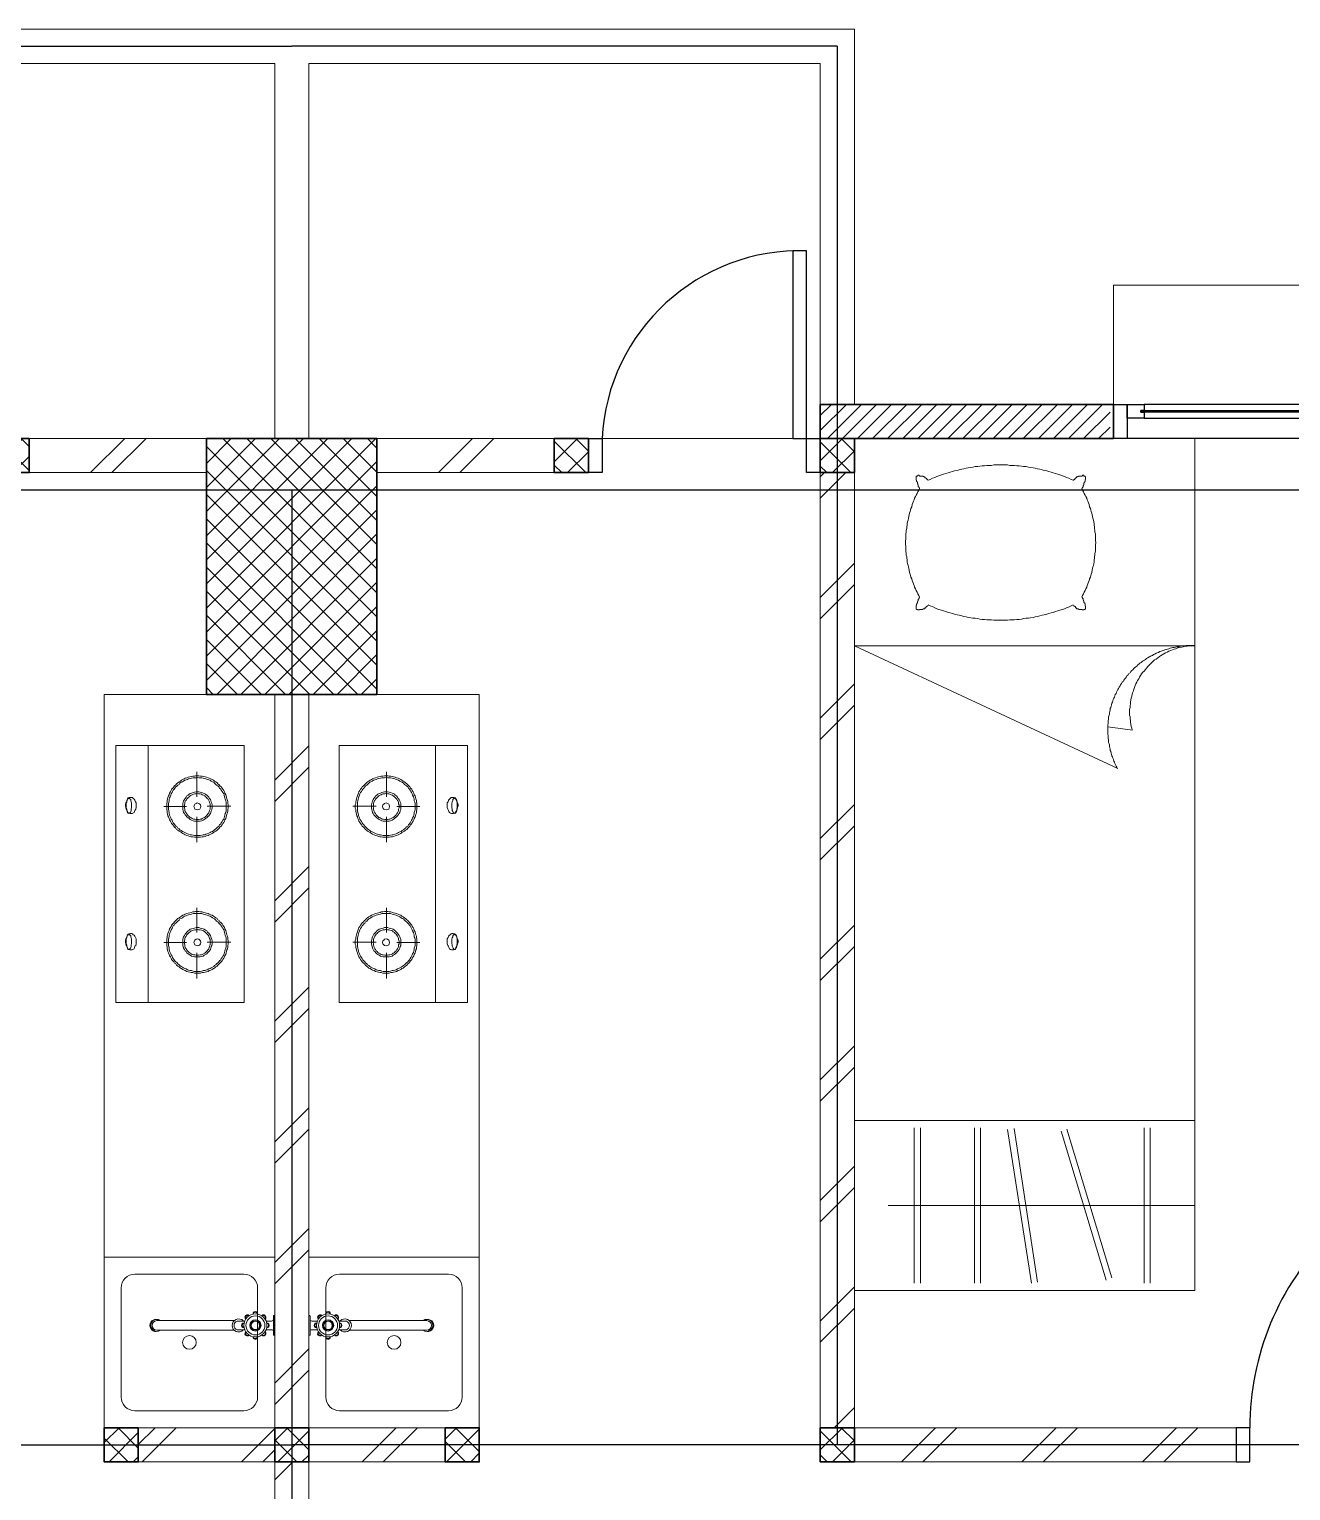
# Model space of a CAD drawing. Header units: millimetres. Extents: x -324 to 75, y -297 to 70.
# Drawn here: x -42.476 to -38.776, y 50.941 to 55.225 of the extents above; entities that cross this region are included whole.
import ezdxf

# ---------------------------------------------------------------- set-up
doc = ezdxf.new("R2010")
doc.units = ezdxf.units.MM
doc.layers.get('defpoints').update_dxf_attribs({"color": 1})
for name, color, linetype, lineweight in [('ars', 11, 'Continuous', 0), ('ars @ 1', 11, 'Continuous', 0), ('KOL', 1, 'Continuous', 30), ('KOLOM', 4, 'Continuous', 9), ('lan', 7, 'Continuous', 15), ('SANITAIR', 15, 'Continuous', 9), ('tem', 5, 'Continuous', 20)]:
    doc.layers.add(name, color=color, linetype=linetype, lineweight=lineweight)
doc.layers.add('as', color=1, linetype='Continuous', plot=False)
doc.layers.add('Kusen', color=30, linetype='Continuous')
pattern_1 = [(45, (1570.37095, -404.68365), (-0.176776695, 0.176776695), []), (45, (1570.43345, -404.68365), (-0.176776695, 0.176776695), [])]

# ---------------------------------------------------------------- blocks, each defined once
blk = doc.blocks.new('T. J2')
at = {"layer": 'Kusen'}
for p, q in [((-0.3692, 0.1), (0.2808, 0.1)), ((0.2808, 0.06), (-0.3692, 0.06)), ((-0.4192, 0), (0.3308, 0))]:
    blk.add_line(p, q, dxfattribs=at)
for points in [[(-0.4592, 0), (-0.4192, 0), (-0.4192, 0.1), (-0.4592, 0.1)], [(0.3308, 0), (0.3708, 0), (0.3708, 0.1), (0.3308, 0.1)]]:
    blk.add_lwpolyline(points, close=True, dxfattribs=at)
for points in [[(-0.3692, 0.0775), (-0.3692, 0.06), (-0.4192, 0.06), (-0.4192, 0.1), (-0.3692, 0.1), (-0.3692, 0.0825), (-0.3792, 0.0825), (-0.3792, 0.0775), (-0.3692, 0.0775)], [(0.2808, 0.0775), (0.2808, 0.06), (0.3308, 0.06), (0.3308, 0.1), (0.2808, 0.1), (0.2808, 0.0825), (0.2908, 0.0825), (0.2908, 0.0775), (0.2808, 0.0775)]]:
    blk.add_lwpolyline(points, dxfattribs=at)
at = {"layer": 'Kusen', "color": 141}
blk.add_lwpolyline([(-0.3792, 0.0775), (0.2908, 0.0775), (0.2908, 0.0825), (-0.3792, 0.0825)], close=True, dxfattribs=at)
blk = doc.blocks.new('K 10.10')
at = {"layer": 'ars'}
h = blk.add_hatch(dxfattribs=at)
h.set_pattern_fill('_USER', color=256, scale=0.05, angle=45, double=1, pattern_type=0)
h.set_pattern_definition([(45, (0, 0), (-0.035355339, 0.035355339), []), (135, (0, 0), (-0.035355339, -0.035355339), [])])
h.paths.add_polyline_path([(1560.5383, 1380.4069), (1560.6383, 1380.4069), (1560.6383, 1380.5069), (1560.5383, 1380.5069)])
at = {"layer": 'KOL'}
blk.add_lwpolyline([(1560.5383, 1380.4069), (1560.6383, 1380.4069), (1560.6383, 1380.5069), (1560.5383, 1380.5069)], close=True, dxfattribs=at)
blk = doc.blocks.new('P.60')
at = {"layer": 'Kusen'}
for points in [[(1472.8348, 997.5354), (1472.8748, 997.5354), (1472.8748, 997.4354), (1472.8348, 997.4354)], [(1473.4748, 997.5354), (1473.5148, 997.5354), (1473.5148, 997.4354), (1473.4748, 997.4354)], [(1472.8748, 996.8854), (1472.9148, 996.8854), (1472.9148, 997.4354), (1472.8748, 997.4354)]]:
    blk.add_lwpolyline(points, close=True, dxfattribs=at)
blk.add_arc((1472.8948, 997.4658), 0.5808, 268.0266, 356.9943, dxfattribs=at)
blk = doc.blocks.new('P.80')
at = {"layer": 'Kusen'}
for points in [[(-69.8094, -74.8368), (-69.7694, -74.8368), (-69.7694, -74.0368), (-69.8094, -74.0368)], [(-70.6094, -74.9368), (-70.5694, -74.9368), (-70.5694, -74.8368), (-70.6094, -74.8368)], [(-69.7694, -74.9368), (-69.7294, -74.9368), (-69.7294, -74.8368), (-69.7694, -74.8368)]]:
    blk.add_lwpolyline(points, close=True, dxfattribs=at)
blk.add_arc((-69.7694, -74.8368), 0.8, 90, 180, dxfattribs=at)
blk = doc.blocks.new('KRAN DPR ATAS')
for p, q in [((-0.0289, 0), (0.0289, 0)), ((-0.0289, 0), (-0.0289, -0.0021)), ((0.0289, 0), (0.0289, -0.0021)), ((-0.0275, -0.0035), (0.0275, -0.0035)), ((-0.0127, -0.0092), (-0.0127, -0.0252)), ((0.0127, -0.0092), (0.0127, -0.0252)), ((-0.014, -0.1188), (-0.014, -0.3457)), ((-0.0127, -0.0877), (-0.0127, -0.1101)), ((0.0127, -0.0877), (0.0127, -0.1101)), ((0.014, -0.1188), (0.014, -0.3457))]:
    blk.add_line(p, q)
for radius in [0.0338, 0.0279, 0.0166, 0.0138, 0.0123]:
    blk.add_circle((0, -0.0564), radius)
for centre, radius, start, end in [((-0.0239, -0.0326), 0.00706, 39.002, 230.998), ((-0.0222, -0.0342), 0.00706, 58.1189, 211.8811), ((-0.0275, -0.0021), 0.00141, 180, 270), ((-0.0183, -0.0092), 0.00564, 0, 90), ((-0.0009, -0.0214), 0.00884, 254.902, 254.902), ((0, -0.0227), 0.00706, 354.002, 185.998), ((0, -0.025), 0.00706, 13.1189, 166.8811), ((0.0183, -0.0092), 0.00564, 90, 180), ((0.0239, -0.0326), 0.00706, 309.002, 140.998), ((0.0222, -0.0342), 0.00706, 328.1189, 121.8811), ((0.0275, -0.0021), 0.00141, 270, 0), ((-0.0338, -0.0564), 0.00706, 84.002, 275.998), ((-0.0315, -0.0564), 0.00706, 103.1189, 256.8811), ((-0.0239, -0.0803), 0.00706, 129.002, 320.998), ((-0.0222, -0.0787), 0.00706, 148.1189, 301.8811), ((0.0239, -0.0803), 0.00706, 219.002, 50.998), ((0.0222, -0.0787), 0.00706, 238.1189, 31.8811), ((0.0338, -0.0564), 0.00706, 264.002, 95.998), ((0.0315, -0.0564), 0.00706, 283.1189, 76.8811), ((0, -0.1058), 0.0191, 134.711, 45.289), ((0, -0.1058), 0.0134, 198.6717, 270), ((0, -0.0902), 0.00706, 174.002, 5.998), ((0, -0.0879), 0.00706, 193.1189, 346.8811), ((0, -0.1058), 0.0134, 270, 341.3283), ((0, -0.3457), 0.0178, 141.8277, 38.1723), ((0, -0.3484), 0.0178, 175.6641, 4.3359), ((0, -0.3457), 0.014, 180, 0)]:
    blk.add_arc(centre, radius, start, end)
blk = doc.blocks.new('KOMPOR')
for points in [[(0, 0.3765), (0, -0.3765)], [(0.0944, 0.3765), (0, 0.3765)], [(0.3765, 0.3765), (0.0944, 0.3765)], [(0.0944, 0.3765), (0.0944, -0.3765)], [(0.3765, -0.3765), (0.3765, 0.3765)], [(0.2373, 0.3063), (0.2373, 0.2312)], [(0.2385, 0.2906), (0.2337, 0.2906), (0.23, 0.2906), (0.2252, 0.2893), (0.2203, 0.2893), (0.2167, 0.2881), (0.2119, 0.2869), (0.2082, 0.2857), (0.2034, 0.2833), (0.1998, 0.2821), (0.1961, 0.2797), (0.1925, 0.2772), (0.1889, 0.276), (0.1852, 0.2724), (0.1816, 0.27), (0.178, 0.2676), (0.1755, 0.2639), (0.1719, 0.2615), (0.1695, 0.2579), (0.1671, 0.2542), (0.1634, 0.2506), (0.1622, 0.247), (0.1598, 0.2433), (0.1574, 0.2397), (0.1562, 0.2361), (0.1538, 0.2312), (0.1525, 0.2276), (0.1513, 0.2228), (0.1501, 0.2191), (0.1501, 0.2143), (0.1489, 0.2094), (0.1489, 0.2058), (0.1489, 0.201), (0.1489, 0.1961), (0.1489, 0.1913), (0.1501, 0.1864), (0.1501, 0.1828), (0.1513, 0.178), (0.1525, 0.1743), (0.1538, 0.1695), (0.1562, 0.1659), (0.1574, 0.161), (0.1598, 0.1574), (0.1622, 0.1538), (0.1634, 0.1501), (0.1671, 0.1465), (0.1695, 0.1429), (0.1719, 0.1404), (0.1755, 0.1368), (0.178, 0.1344), (0.1816, 0.1308), (0.1852, 0.1283), (0.1889, 0.1259), (0.1925, 0.1235), (0.1961, 0.1211), (0.1998, 0.1199), (0.2034, 0.1174), (0.2082, 0.1162), (0.2119, 0.115), (0.2167, 0.1138), (0.2203, 0.1126), (0.2252, 0.1114), (0.23, 0.1114), (0.2337, 0.1102), (0.2385, 0.1102), (0.2433, 0.1102), (0.2482, 0.1114), (0.253, 0.1114), (0.2567, 0.1126), (0.2615, 0.1138), (0.2651, 0.115), (0.27, 0.1162), (0.2736, 0.1174), (0.2785, 0.1199), (0.2821, 0.1211), (0.2857, 0.1235), (0.2893, 0.1259), (0.293, 0.1283), (0.2966, 0.1308), (0.299, 0.1344), (0.3027, 0.1368), (0.3051, 0.1404), (0.3087, 0.1429), (0.3111, 0.1465), (0.3136, 0.1501), (0.316, 0.1538), (0.3184, 0.1574), (0.3196, 0.161), (0.322, 0.1659), (0.3232, 0.1695), (0.3245, 0.1743), (0.3257, 0.178), (0.3269, 0.1828), (0.3281, 0.1864), (0.3281, 0.1913), (0.3293, 0.1961), (0.3293, 0.201), (0.3293, 0.2058), (0.3281, 0.2094), (0.3281, 0.2143), (0.3269, 0.2191), (0.3257, 0.2228), (0.3245, 0.2276), (0.3232, 0.2312), (0.322, 0.2361), (0.3196, 0.2397), (0.3184, 0.2433), (0.316, 0.247), (0.3136, 0.2506), (0.3111, 0.2542), (0.3087, 0.2579), (0.3051, 0.2615), (0.3027, 0.2639), (0.299, 0.2676), (0.2966, 0.27), (0.293, 0.2724), (0.2893, 0.276), (0.2857, 0.2772), (0.2821, 0.2797), (0.2785, 0.2821), (0.2736, 0.2833), (0.27, 0.2857), (0.2651, 0.2869), (0.2615, 0.2881), (0.2567, 0.2893), (0.253, 0.2893), (0.2482, 0.2906), (0.2433, 0.2906), (0.2385, 0.2906)], [(0.2385, 0.2857), (0.2349, 0.2857), (0.23, 0.2857), (0.2264, 0.2845), (0.2215, 0.2833), (0.2179, 0.2833), (0.2131, 0.2821), (0.2094, 0.2809), (0.2058, 0.2785), (0.2022, 0.2772), (0.1985, 0.2748), (0.1949, 0.2736), (0.1913, 0.2712), (0.1877, 0.2688), (0.1852, 0.2663), (0.1816, 0.2639), (0.1792, 0.2603), (0.1755, 0.2579), (0.1731, 0.2542), (0.1707, 0.2518), (0.1683, 0.2482), (0.1659, 0.2446), (0.1646, 0.2409), (0.1622, 0.2373), (0.161, 0.2337), (0.1586, 0.23), (0.1574, 0.2264), (0.1562, 0.2215), (0.1562, 0.2179), (0.155, 0.2131), (0.1538, 0.2094), (0.1538, 0.2046), (0.1538, 0.201), (0.1538, 0.1961), (0.1538, 0.1925), (0.155, 0.1877), (0.1562, 0.184), (0.1562, 0.1792), (0.1574, 0.1755), (0.1586, 0.1719), (0.161, 0.1671), (0.1622, 0.1634), (0.1646, 0.1598), (0.1659, 0.1562), (0.1683, 0.1525), (0.1707, 0.1501), (0.1731, 0.1465), (0.1755, 0.1441), (0.1792, 0.1404), (0.1816, 0.138), (0.1852, 0.1356), (0.1877, 0.132), (0.1913, 0.1308), (0.1949, 0.1283), (0.1985, 0.1259), (0.2022, 0.1235), (0.2058, 0.1223), (0.2094, 0.1211), (0.2131, 0.1199), (0.2179, 0.1186), (0.2215, 0.1174), (0.2264, 0.1162), (0.23, 0.1162), (0.2349, 0.1162), (0.2385, 0.1162), (0.2433, 0.1162), (0.247, 0.1162), (0.2518, 0.1162), (0.2554, 0.1174), (0.2603, 0.1186), (0.2639, 0.1199), (0.2676, 0.1211), (0.2724, 0.1223), (0.276, 0.1235), (0.2797, 0.1259), (0.2833, 0.1283), (0.2869, 0.1308), (0.2893, 0.132), (0.293, 0.1356), (0.2954, 0.138), (0.299, 0.1404), (0.3015, 0.1441), (0.3039, 0.1465), (0.3075, 0.1501), (0.3087, 0.1525), (0.3111, 0.1562), (0.3136, 0.1598), (0.316, 0.1634), (0.3172, 0.1671), (0.3184, 0.1719), (0.3196, 0.1755), (0.3208, 0.1792), (0.322, 0.184), (0.3232, 0.1877), (0.3232, 0.1925), (0.3232, 0.1961), (0.3232, 0.201), (0.3232, 0.2046), (0.3232, 0.2094), (0.3232, 0.2131), (0.322, 0.2179), (0.3208, 0.2215), (0.3196, 0.2264), (0.3184, 0.23), (0.3172, 0.2337), (0.316, 0.2373), (0.3136, 0.2409), (0.3111, 0.2446), (0.3087, 0.2482), (0.3075, 0.2518), (0.3039, 0.2542), (0.3015, 0.2579), (0.299, 0.2603), (0.2954, 0.2639), (0.293, 0.2663), (0.2893, 0.2688), (0.2869, 0.2712), (0.2833, 0.2736), (0.2797, 0.2748), (0.276, 0.2772), (0.2724, 0.2785), (0.2676, 0.2809), (0.2639, 0.2821), (0.2603, 0.2833), (0.2554, 0.2833), (0.2518, 0.2845), (0.247, 0.2857), (0.2433, 0.2857), (0.2385, 0.2857)], [(0.0436, 0.2228), (0.0472, 0.2228), (0.0496, 0.2215), (0.0533, 0.2191), (0.0545, 0.2155), (0.0557, 0.2119), (0.0581, 0.2094), (0.0593, 0.2046), (0.0593, 0.1998), (0.0593, 0.1949), (0.0593, 0.1901), (0.0569, 0.1864), (0.0557, 0.1828), (0.0533, 0.1792), (0.0508, 0.178), (0.0484, 0.1755), (0.046, 0.1743), (0.0424, 0.1743), (0.04, 0.1755), (0.0375, 0.178), (0.0339, 0.1792), (0.0327, 0.1828), (0.0315, 0.1864), (0.0291, 0.1901), (0.0278, 0.1949), (0.0278, 0.1998), (0.0291, 0.2046), (0.0303, 0.2094), (0.0315, 0.2119), (0.0339, 0.2155), (0.0351, 0.2191), (0.0375, 0.2215), (0.0412, 0.2228), (0.0436, 0.2228)], [(0.0375, 0.2215), (0.04, 0.2215), (0.04, 0.2203), (0.0424, 0.2179), (0.0436, 0.2155), (0.0448, 0.2119), (0.0448, 0.2082), (0.046, 0.2034), (0.046, 0.1998), (0.046, 0.1961), (0.046, 0.1913), (0.0448, 0.1877), (0.0436, 0.184), (0.0436, 0.1816), (0.0412, 0.178), (0.04, 0.1768), (0.0387, 0.1755), (0.0375, 0.1755), (0.0351, 0.1768), (0.0339, 0.178), (0.0327, 0.1816), (0.0315, 0.184), (0.0315, 0.1877), (0.0303, 0.1913), (0.0303, 0.1961), (0.0303, 0.1998), (0.0303, 0.2034), (0.0315, 0.2082), (0.0315, 0.2119), (0.0327, 0.2155), (0.0339, 0.2179), (0.0351, 0.2203), (0.0363, 0.2215), (0.0375, 0.2215)], [(0.2385, 0.2433), (0.2349, 0.2433), (0.23, 0.2433), (0.2264, 0.2421), (0.2215, 0.2409), (0.2179, 0.2385), (0.2143, 0.2361), (0.2119, 0.2337), (0.2082, 0.2312), (0.2058, 0.2276), (0.2034, 0.2252), (0.201, 0.2215), (0.1985, 0.2179), (0.1973, 0.2131), (0.1961, 0.2094), (0.1961, 0.2046), (0.1961, 0.201), (0.1961, 0.1961), (0.1961, 0.1925), (0.1973, 0.1877), (0.1985, 0.184), (0.201, 0.1804), (0.2034, 0.1768), (0.2058, 0.1731), (0.2082, 0.1707), (0.2119, 0.1671), (0.2143, 0.1646), (0.2179, 0.1622), (0.2215, 0.161), (0.2264, 0.1598), (0.23, 0.1586), (0.2349, 0.1574), (0.2385, 0.1574), (0.2433, 0.1574), (0.247, 0.1586), (0.2518, 0.1598), (0.2554, 0.161), (0.2591, 0.1622), (0.2627, 0.1646), (0.2663, 0.1671), (0.2688, 0.1707), (0.2724, 0.1731), (0.2748, 0.1768), (0.2772, 0.1804), (0.2785, 0.184), (0.2797, 0.1877), (0.2809, 0.1925), (0.2821, 0.1961), (0.2821, 0.201), (0.2821, 0.2046), (0.2809, 0.2094), (0.2797, 0.2131), (0.2785, 0.2179), (0.2772, 0.2215), (0.2748, 0.2252), (0.2724, 0.2276), (0.2688, 0.2312), (0.2663, 0.2337), (0.2627, 0.2361), (0.2591, 0.2385), (0.2554, 0.2409), (0.2518, 0.2421), (0.247, 0.2433), (0.2433, 0.2433), (0.2385, 0.2433)], [(0.2385, 0.2385), (0.2349, 0.2385), (0.2312, 0.2373), (0.2276, 0.2373), (0.224, 0.2361), (0.2203, 0.2337), (0.2179, 0.2324), (0.2143, 0.23), (0.2119, 0.2276), (0.2094, 0.2252), (0.207, 0.2215), (0.2058, 0.2191), (0.2034, 0.2155), (0.2022, 0.2119), (0.2022, 0.2082), (0.201, 0.2046), (0.201, 0.201), (0.201, 0.1973), (0.2022, 0.1925), (0.2022, 0.1889), (0.2034, 0.1864), (0.2058, 0.1828), (0.207, 0.1792), (0.2094, 0.1768), (0.2119, 0.1743), (0.2143, 0.1719), (0.2179, 0.1695), (0.2203, 0.1671), (0.224, 0.1659), (0.2276, 0.1646), (0.2312, 0.1634), (0.2349, 0.1634), (0.2385, 0.1622), (0.2421, 0.1634), (0.247, 0.1634), (0.2506, 0.1646), (0.253, 0.1659), (0.2567, 0.1671), (0.2603, 0.1695), (0.2627, 0.1719), (0.2651, 0.1743), (0.2676, 0.1768), (0.27, 0.1792), (0.2724, 0.1828), (0.2736, 0.1864), (0.2748, 0.1889), (0.276, 0.1925), (0.276, 0.1973), (0.2772, 0.201), (0.276, 0.2046), (0.276, 0.2082), (0.2748, 0.2119), (0.2736, 0.2155), (0.2724, 0.2191), (0.27, 0.2215), (0.2676, 0.2252), (0.2651, 0.2276), (0.2627, 0.23), (0.2603, 0.2324), (0.2567, 0.2337), (0.253, 0.2361), (0.2506, 0.2373), (0.247, 0.2373), (0.2421, 0.2385), (0.2385, 0.2385)], [(0.1404, 0.201), (0.207, 0.201)], [(0.2385, 0.2107), (0.2349, 0.2094), (0.2312, 0.2082), (0.23, 0.2046), (0.2288, 0.201), (0.23, 0.1961), (0.2312, 0.1937), (0.2349, 0.1913), (0.2385, 0.1901), (0.2433, 0.1913), (0.2458, 0.1937), (0.2482, 0.1961), (0.2494, 0.201), (0.2482, 0.2046), (0.2458, 0.2082), (0.2433, 0.2094), (0.2385, 0.2107)], [(0.2373, 0.0993), (0.2373, 0.1719)], [(0.3366, 0.1998), (0.2676, 0.1998)], [(0.2385, -0.1077), (0.2337, -0.1077), (0.23, -0.1077), (0.2252, -0.109), (0.2203, -0.109), (0.2167, -0.1102), (0.2119, -0.1114), (0.2082, -0.1126), (0.2034, -0.115), (0.1998, -0.1162), (0.1961, -0.1186), (0.1925, -0.1211), (0.1889, -0.1235), (0.1852, -0.1259), (0.1816, -0.1283), (0.178, -0.1308), (0.1755, -0.1344), (0.1719, -0.1368), (0.1695, -0.1404), (0.1671, -0.1441), (0.1634, -0.1477), (0.1622, -0.1513), (0.1598, -0.155), (0.1574, -0.1586), (0.1562, -0.1622), (0.1538, -0.1671), (0.1525, -0.1707), (0.1513, -0.1755), (0.1501, -0.1792), (0.1501, -0.184), (0.1489, -0.1889), (0.1489, -0.1925), (0.1489, -0.1973), (0.1489, -0.2022), (0.1489, -0.207), (0.1501, -0.2119), (0.1501, -0.2155), (0.1513, -0.2203), (0.1525, -0.224), (0.1538, -0.2288), (0.1562, -0.2324), (0.1574, -0.2373), (0.1598, -0.2409), (0.1622, -0.2446), (0.1634, -0.2482), (0.1671, -0.2518), (0.1695, -0.2554), (0.1719, -0.2579), (0.1755, -0.2615), (0.178, -0.2639), (0.1816, -0.2676), (0.1852, -0.27), (0.1889, -0.2724), (0.1925, -0.2748), (0.1961, -0.2772), (0.1998, -0.2785), (0.2034, -0.2809), (0.2082, -0.2821), (0.2119, -0.2833), (0.2167, -0.2845), (0.2203, -0.2857), (0.2252, -0.2869), (0.23, -0.2869), (0.2337, -0.2881), (0.2385, -0.2881), (0.2433, -0.2881), (0.2482, -0.2869), (0.253, -0.2869), (0.2567, -0.2857), (0.2615, -0.2845), (0.2651, -0.2833), (0.27, -0.2821), (0.2736, -0.2809), (0.2785, -0.2785), (0.2821, -0.2772), (0.2857, -0.2748), (0.2893, -0.2724), (0.293, -0.27), (0.2966, -0.2676), (0.299, -0.2639), (0.3027, -0.2615), (0.3051, -0.2579), (0.3087, -0.2554), (0.3111, -0.2518), (0.3136, -0.2482), (0.316, -0.2446), (0.3184, -0.2409), (0.3196, -0.2373), (0.322, -0.2324), (0.3232, -0.2288), (0.3245, -0.224), (0.3257, -0.2203), (0.3269, -0.2155), (0.3281, -0.2119), (0.3281, -0.207), (0.3293, -0.2022), (0.3293, -0.1973), (0.3293, -0.1925), (0.3281, -0.1889), (0.3281, -0.184), (0.3269, -0.1792), (0.3257, -0.1755), (0.3245, -0.1707), (0.3232, -0.1671), (0.322, -0.1622), (0.3196, -0.1586), (0.3184, -0.155), (0.316, -0.1513), (0.3136, -0.1477), (0.3111, -0.1441), (0.3087, -0.1404), (0.3051, -0.1368), (0.3027, -0.1344), (0.299, -0.1308), (0.2966, -0.1283), (0.293, -0.1259), (0.2893, -0.1235), (0.2857, -0.1211), (0.2821, -0.1186), (0.2785, -0.1162), (0.2736, -0.115), (0.27, -0.1126), (0.2651, -0.1114), (0.2615, -0.1102), (0.2567, -0.109), (0.253, -0.109), (0.2482, -0.1077), (0.2433, -0.1077), (0.2385, -0.1077)], [(0.2385, -0.1126), (0.2349, -0.1126), (0.23, -0.1126), (0.2264, -0.1138), (0.2215, -0.115), (0.2179, -0.115), (0.2131, -0.1162), (0.2094, -0.1174), (0.2058, -0.1199), (0.2022, -0.1211), (0.1985, -0.1235), (0.1949, -0.1247), (0.1913, -0.1271), (0.1877, -0.1295), (0.1852, -0.132), (0.1816, -0.1344), (0.1792, -0.138), (0.1755, -0.1404), (0.1731, -0.1441), (0.1707, -0.1465), (0.1683, -0.1501), (0.1659, -0.1538), (0.1646, -0.1574), (0.1622, -0.161), (0.161, -0.1646), (0.1586, -0.1683), (0.1574, -0.1719), (0.1562, -0.1768), (0.1562, -0.1804), (0.155, -0.1852), (0.1538, -0.1889), (0.1538, -0.1937), (0.1538, -0.1973), (0.1538, -0.2022), (0.1538, -0.2058), (0.155, -0.2107), (0.1562, -0.2143), (0.1562, -0.2191), (0.1574, -0.2228), (0.1586, -0.2264), (0.161, -0.2312), (0.1622, -0.2349), (0.1646, -0.2385), (0.1659, -0.2421), (0.1683, -0.2458), (0.1707, -0.2482), (0.1731, -0.2518), (0.1755, -0.2554), (0.1792, -0.2579), (0.1816, -0.2603), (0.1852, -0.2627), (0.1877, -0.2663), (0.1913, -0.2688), (0.1949, -0.27), (0.1985, -0.2724), (0.2022, -0.2748), (0.2058, -0.276), (0.2094, -0.2772), (0.2131, -0.2785), (0.2179, -0.2797), (0.2215, -0.2809), (0.2264, -0.2821), (0.23, -0.2821), (0.2349, -0.2821), (0.2385, -0.2833), (0.2433, -0.2821), (0.247, -0.2821), (0.2518, -0.2821), (0.2554, -0.2809), (0.2603, -0.2797), (0.2639, -0.2785), (0.2676, -0.2772), (0.2724, -0.276), (0.276, -0.2748), (0.2797, -0.2724), (0.2833, -0.27), (0.2869, -0.2688), (0.2893, -0.2663), (0.293, -0.2627), (0.2954, -0.2603), (0.299, -0.2579), (0.3015, -0.2554), (0.3039, -0.2518), (0.3075, -0.2482), (0.3087, -0.2458), (0.3111, -0.2421), (0.3136, -0.2385), (0.316, -0.2349), (0.3172, -0.2312), (0.3184, -0.2264), (0.3196, -0.2228), (0.3208, -0.2191), (0.322, -0.2143), (0.3232, -0.2107), (0.3232, -0.2058), (0.3232, -0.2022), (0.3232, -0.1973), (0.3232, -0.1937), (0.3232, -0.1889), (0.3232, -0.1852), (0.322, -0.1804), (0.3208, -0.1768), (0.3196, -0.1719), (0.3184, -0.1683), (0.3172, -0.1646), (0.316, -0.161), (0.3136, -0.1574), (0.3111, -0.1538), (0.3087, -0.1501), (0.3075, -0.1465), (0.3039, -0.1441), (0.3015, -0.1404), (0.299, -0.138), (0.2954, -0.1344), (0.293, -0.132), (0.2893, -0.1295), (0.2869, -0.1271), (0.2833, -0.1247), (0.2797, -0.1235), (0.276, -0.1211), (0.2724, -0.1199), (0.2676, -0.1174), (0.2639, -0.1162), (0.2603, -0.115), (0.2554, -0.115), (0.2518, -0.1138), (0.247, -0.1126), (0.2433, -0.1126), (0.2385, -0.1126)], [(0.2373, -0.0932), (0.2373, -0.1671)], [(0.2385, -0.155), (0.2349, -0.155), (0.23, -0.155), (0.2264, -0.1562), (0.2215, -0.1574), (0.2179, -0.1598), (0.2143, -0.1622), (0.2119, -0.1646), (0.2082, -0.1671), (0.2058, -0.1707), (0.2034, -0.1731), (0.201, -0.1768), (0.1985, -0.1804), (0.1973, -0.1852), (0.1961, -0.1889), (0.1961, -0.1937), (0.1961, -0.1973), (0.1961, -0.2022), (0.1961, -0.207), (0.1973, -0.2107), (0.1985, -0.2143), (0.201, -0.2179), (0.2034, -0.2215), (0.2058, -0.2252), (0.2082, -0.2288), (0.2119, -0.2312), (0.2143, -0.2337), (0.2179, -0.2361), (0.2215, -0.2373), (0.2264, -0.2385), (0.23, -0.2397), (0.2349, -0.2409), (0.2385, -0.2409), (0.2433, -0.2409), (0.247, -0.2397), (0.2518, -0.2385), (0.2554, -0.2373), (0.2591, -0.2361), (0.2627, -0.2337), (0.2663, -0.2312), (0.2688, -0.2288), (0.2724, -0.2252), (0.2748, -0.2215), (0.2772, -0.2179), (0.2785, -0.2143), (0.2797, -0.2107), (0.2809, -0.207), (0.2821, -0.2022), (0.2821, -0.1973), (0.2821, -0.1937), (0.2809, -0.1889), (0.2797, -0.1852), (0.2785, -0.1804), (0.2772, -0.1768), (0.2748, -0.1731), (0.2724, -0.1707), (0.2688, -0.1671), (0.2663, -0.1646), (0.2627, -0.1622), (0.2591, -0.1598), (0.2554, -0.1574), (0.2518, -0.1562), (0.247, -0.155), (0.2433, -0.155), (0.2385, -0.155)], [(0.2385, -0.1598), (0.2349, -0.1598), (0.2312, -0.161), (0.2276, -0.161), (0.224, -0.1622), (0.2203, -0.1646), (0.2179, -0.1659), (0.2143, -0.1683), (0.2119, -0.1707), (0.2094, -0.1731), (0.207, -0.1768), (0.2058, -0.1792), (0.2034, -0.1828), (0.2022, -0.1864), (0.2022, -0.1901), (0.201, -0.1937), (0.201, -0.1973), (0.201, -0.2022), (0.2022, -0.2058), (0.2022, -0.2094), (0.2034, -0.2131), (0.2058, -0.2155), (0.207, -0.2191), (0.2094, -0.2215), (0.2119, -0.224), (0.2143, -0.2264), (0.2179, -0.2288), (0.2203, -0.2312), (0.224, -0.2324), (0.2276, -0.2337), (0.2312, -0.2349), (0.2349, -0.2349), (0.2385, -0.2361), (0.2421, -0.2349), (0.247, -0.2349), (0.2506, -0.2337), (0.253, -0.2324), (0.2567, -0.2312), (0.2603, -0.2288), (0.2627, -0.2264), (0.2651, -0.224), (0.2676, -0.2215), (0.27, -0.2191), (0.2724, -0.2155), (0.2736, -0.2131), (0.2748, -0.2094), (0.276, -0.2058), (0.276, -0.2022), (0.2772, -0.1973), (0.276, -0.1937), (0.276, -0.1901), (0.2748, -0.1864), (0.2736, -0.1828), (0.2724, -0.1792), (0.27, -0.1768), (0.2676, -0.1731), (0.2651, -0.1707), (0.2627, -0.1683), (0.2603, -0.1659), (0.2567, -0.1646), (0.253, -0.1622), (0.2506, -0.161), (0.247, -0.161), (0.2421, -0.1598), (0.2385, -0.1598)], [(0.0436, -0.1768), (0.0472, -0.1768), (0.0496, -0.178), (0.0533, -0.1804), (0.0545, -0.1828), (0.0557, -0.1864), (0.0581, -0.1901), (0.0593, -0.1949), (0.0593, -0.1985), (0.0593, -0.2034), (0.0593, -0.2082), (0.0569, -0.2119), (0.0557, -0.2167), (0.0533, -0.2191), (0.0508, -0.2215), (0.0484, -0.224), (0.046, -0.224), (0.0424, -0.224), (0.04, -0.224), (0.0375, -0.2215), (0.0339, -0.2191), (0.0327, -0.2167), (0.0315, -0.2119), (0.0291, -0.2082), (0.0278, -0.2034), (0.0278, -0.1985), (0.0291, -0.1949), (0.0303, -0.1901), (0.0315, -0.1864), (0.0339, -0.1828), (0.0351, -0.1804), (0.0375, -0.178), (0.0412, -0.1768), (0.0436, -0.1768)], [(0.0375, -0.1768), (0.04, -0.178), (0.04, -0.1792), (0.0424, -0.1804), (0.0436, -0.1828), (0.0448, -0.1864), (0.0448, -0.1901), (0.046, -0.1949), (0.046, -0.1985), (0.046, -0.2034), (0.046, -0.2082), (0.0448, -0.2107), (0.0436, -0.2155), (0.0436, -0.2179), (0.0412, -0.2203), (0.04, -0.2228), (0.0387, -0.2228), (0.0375, -0.2228), (0.0351, -0.2228), (0.0339, -0.2203), (0.0327, -0.2179), (0.0315, -0.2155), (0.0315, -0.2107), (0.0303, -0.2082), (0.0303, -0.2034), (0.0303, -0.1985), (0.0303, -0.1949), (0.0315, -0.1901), (0.0315, -0.1864), (0.0327, -0.1828), (0.0339, -0.1804), (0.0351, -0.1792), (0.0363, -0.178), (0.0375, -0.1768)], [(0.1404, -0.1973), (0.207, -0.1973)], [(0.2385, -0.1877), (0.2349, -0.1889), (0.2312, -0.1901), (0.23, -0.1937), (0.2288, -0.1973), (0.23, -0.2022), (0.2312, -0.2046), (0.2349, -0.207), (0.2385, -0.2082), (0.2433, -0.207), (0.2458, -0.2046), (0.2482, -0.2022), (0.2494, -0.1973), (0.2482, -0.1937), (0.2458, -0.1901), (0.2433, -0.1889), (0.2385, -0.1877)], [(0.3366, -0.1985), (0.2676, -0.1985)], [(0.2373, -0.299), (0.2373, -0.2264)], [(0.0944, -0.3765), (0, -0.3765)], [(0.0944, -0.3765), (0.3765, -0.3765)]]:
    blk.add_lwpolyline(points)
blk = doc.blocks.new('BED2')
blk.add_lwpolyline([(-0.4994, 1.9988), (0.4994, 1.9988), (0.4994, 0), (-0.4994, 0)], close=True)
for points in [[(0.4994, 1.9988), (0.4994, 0)], [(-0.1435, 1.8765), (-0.1435, 1.8765), (-0.1435, 1.8765), (-0.1447, 1.8765), (-0.1447, 1.8777), (-0.1447, 1.8789), (-0.1471, 1.8789), (-0.1471, 1.8814), (-0.1495, 1.8814), (-0.1495, 1.8826), (-0.1495, 1.8826), (-0.1495, 1.8838), (-0.1519, 1.8838), (-0.1519, 1.8862), (-0.1556, 1.8862), (-0.1556, 1.8874), (-0.158, 1.8874), (-0.158, 1.8886), (-0.1592, 1.8886), (-0.1592, 1.8886), (-0.1689, 1.8886), (-0.1689, 1.8898), (-0.1701, 1.8898), (-0.1701, 1.891), (-0.1737, 1.891), (-0.1737, 1.8898), (-0.1737, 1.8898), (-0.1737, 1.8886), (-0.1774, 1.8886), (-0.1774, 1.8886), (-0.1774, 1.8886), (-0.1774, 1.8862), (-0.1786, 1.8862), (-0.1786, 1.8789), (-0.1774, 1.8789), (-0.1774, 1.8765), (-0.1774, 1.8765), (-0.1774, 1.8729), (-0.1762, 1.8729), (-0.1762, 1.8705), (-0.1749, 1.8705), (-0.1749, 1.868), (-0.1737, 1.868), (-0.1737, 1.8668), (-0.1737, 1.8668), (-0.1737, 1.8632), (-0.1725, 1.8632), (-0.1725, 1.8608), (-0.1713, 1.8608), (-0.1713, 1.8571), (-0.1713, 1.8571), (-0.1713, 1.8559), (-0.1701, 1.8559), (-0.1701, 1.8547), (-0.1689, 1.8547), (-0.1689, 1.8523), (-0.1677, 1.8523)], [(0.2827, 1.8765), (0.2766, 1.8789), (0.2706, 1.8826), (0.2633, 1.885), (0.2573, 1.8874), (0.2512, 1.8898), (0.2439, 1.8923), (0.2379, 1.8947), (0.2306, 1.8959), (0.2246, 1.8983), (0.2185, 1.9007), (0.2113, 1.9019), (0.2052, 1.9044), (0.1979, 1.9056), (0.1919, 1.9068), (0.1846, 1.9092), (0.1786, 1.9104), (0.1713, 1.9116), (0.1653, 1.9128), (0.158, 1.914), (0.1519, 1.9153), (0.1447, 1.9165), (0.1374, 1.9165), (0.1314, 1.9177), (0.1241, 1.9189), (0.118, 1.9189), (0.1108, 1.9201), (0.1047, 1.9201), (0.0975, 1.9201), (0.0902, 1.9213), (0.0841, 1.9213), (0.0769, 1.9213), (0.0708, 1.9213), (0.0636, 1.9213), (0.0563, 1.9213), (0.0502, 1.9213), (0.043, 1.9201), (0.0369, 1.9201), (0.0297, 1.9201), (0.0224, 1.9189), (0.0163, 1.9189), (0.0091, 1.9177), (0.003, 1.9165), (-0.0042, 1.9165), (-0.0115, 1.9153), (-0.0176, 1.914), (-0.0248, 1.9128), (-0.0309, 1.9116), (-0.0381, 1.9104), (-0.0442, 1.9092), (-0.0515, 1.9068), (-0.0575, 1.9056), (-0.0648, 1.9044), (-0.0708, 1.9019), (-0.0781, 1.9007), (-0.0841, 1.8983), (-0.0902, 1.8959), (-0.0975, 1.8947), (-0.1035, 1.8923), (-0.1108, 1.8898), (-0.1168, 1.8874), (-0.1229, 1.885), (-0.1301, 1.8826), (-0.1362, 1.8789), (-0.1423, 1.8765)], [(0.3081, 1.8523), (0.3081, 1.8523), (0.3081, 1.8547), (0.3093, 1.8547), (0.3093, 1.8559), (0.3105, 1.8559), (0.3105, 1.8571), (0.3117, 1.8571), (0.3117, 1.8608), (0.3117, 1.8608), (0.3117, 1.8632), (0.313, 1.8632), (0.313, 1.8668), (0.3142, 1.8668), (0.3142, 1.868), (0.3142, 1.868), (0.3142, 1.8705), (0.3154, 1.8705), (0.3154, 1.8729), (0.3166, 1.8729), (0.3166, 1.8765), (0.3178, 1.8765), (0.3178, 1.8789), (0.3178, 1.8789), (0.3178, 1.8862), (0.3178, 1.8862), (0.3178, 1.8886), (0.3166, 1.8886), (0.3166, 1.8886), (0.3142, 1.8886), (0.3142, 1.8898), (0.313, 1.8898), (0.313, 1.891), (0.3093, 1.891), (0.3093, 1.8898), (0.3081, 1.8898), (0.3081, 1.8886), (0.2996, 1.8886), (0.2996, 1.8886), (0.2972, 1.8886), (0.2972, 1.8874), (0.296, 1.8874), (0.296, 1.8862), (0.2924, 1.8862), (0.2924, 1.8838), (0.29, 1.8838), (0.29, 1.8826), (0.2887, 1.8826), (0.2887, 1.8814), (0.2863, 1.8814), (0.2863, 1.8789), (0.2851, 1.8789), (0.2851, 1.8777), (0.2839, 1.8777), (0.2839, 1.8765), (0.2839, 1.8765), (0.2839, 1.8765), (0.2827, 1.8765)], [(-0.1677, 1.8523), (-0.1701, 1.8475), (-0.1725, 1.8426), (-0.1749, 1.8378), (-0.1774, 1.8329), (-0.1798, 1.8293), (-0.1822, 1.8245), (-0.1834, 1.8196), (-0.1858, 1.8148), (-0.187, 1.8099), (-0.1895, 1.8051), (-0.1907, 1.799), (-0.1931, 1.7942), (-0.1943, 1.7893), (-0.1955, 1.7845), (-0.1967, 1.7797), (-0.1979, 1.7748), (-0.1992, 1.77), (-0.2004, 1.7651), (-0.2016, 1.7591), (-0.2028, 1.7542), (-0.204, 1.7494), (-0.204, 1.7446), (-0.2052, 1.7397), (-0.2052, 1.7349), (-0.2064, 1.7288), (-0.2064, 1.724), (-0.2076, 1.7191), (-0.2076, 1.7143), (-0.2076, 1.7082), (-0.2076, 1.7034), (-0.2076, 1.6985), (-0.2088, 1.6937), (-0.2076, 1.6877), (-0.2076, 1.6828), (-0.2076, 1.678), (-0.2076, 1.6731), (-0.2076, 1.6683), (-0.2064, 1.6622), (-0.2064, 1.6574), (-0.2052, 1.6525), (-0.2052, 1.6477), (-0.204, 1.6429), (-0.204, 1.6368), (-0.2028, 1.632), (-0.2016, 1.6271), (-0.2004, 1.6223), (-0.1992, 1.6174), (-0.1979, 1.6126), (-0.1967, 1.6065), (-0.1955, 1.6017), (-0.1943, 1.5969), (-0.1931, 1.592), (-0.1907, 1.5872), (-0.1895, 1.5823), (-0.187, 1.5775), (-0.1858, 1.5726), (-0.1834, 1.5678), (-0.1822, 1.563), (-0.1798, 1.5581), (-0.1774, 1.5533), (-0.1749, 1.5484), (-0.1725, 1.5436), (-0.1701, 1.5387), (-0.1677, 1.5339)], [(0.3081, 1.5339), (0.3105, 1.5387), (0.313, 1.5436), (0.3154, 1.5484), (0.3178, 1.5533), (0.3202, 1.5581), (0.3226, 1.563), (0.3238, 1.5678), (0.3263, 1.5726), (0.3275, 1.5775), (0.3299, 1.5823), (0.3311, 1.5872), (0.3335, 1.592), (0.3347, 1.5969), (0.336, 1.6017), (0.3372, 1.6065), (0.3384, 1.6126), (0.3396, 1.6174), (0.3408, 1.6223), (0.342, 1.6271), (0.3432, 1.632), (0.3444, 1.6368), (0.3444, 1.6429), (0.3456, 1.6477), (0.3456, 1.6525), (0.3469, 1.6574), (0.3469, 1.6622), (0.3481, 1.6683), (0.3481, 1.6731), (0.3481, 1.678), (0.3481, 1.6828), (0.3493, 1.6889), (0.3493, 1.6937), (0.3493, 1.6985), (0.3481, 1.7034), (0.3481, 1.7082), (0.3481, 1.7143), (0.3481, 1.7191), (0.3469, 1.724), (0.3469, 1.7288), (0.3456, 1.7349), (0.3456, 1.7397), (0.3444, 1.7446), (0.3444, 1.7494), (0.3432, 1.7542), (0.342, 1.7591), (0.3408, 1.7651), (0.3396, 1.77), (0.3384, 1.7748), (0.3372, 1.7797), (0.336, 1.7845), (0.3347, 1.7893), (0.3335, 1.7942), (0.3311, 1.799), (0.3299, 1.8051), (0.3275, 1.8099), (0.3263, 1.8148), (0.3238, 1.8196), (0.3226, 1.8245), (0.3202, 1.8293), (0.3178, 1.8329), (0.3154, 1.8378), (0.313, 1.8426), (0.3105, 1.8475), (0.3081, 1.8523)], [(-0.1677, 1.5339), (-0.1689, 1.5339), (-0.1689, 1.5327), (-0.1701, 1.5327), (-0.1701, 1.5303), (-0.1713, 1.5303), (-0.1713, 1.5278), (-0.1713, 1.5278), (-0.1713, 1.5254), (-0.1725, 1.5254), (-0.1725, 1.523), (-0.1737, 1.523), (-0.1737, 1.5206), (-0.1737, 1.5206), (-0.1737, 1.5182), (-0.1749, 1.5182), (-0.1749, 1.5169), (-0.1762, 1.5169), (-0.1762, 1.5145), (-0.1774, 1.5145), (-0.1774, 1.5097), (-0.1774, 1.5097), (-0.1774, 1.5073), (-0.1786, 1.5073), (-0.1786, 1.5), (-0.1774, 1.5), (-0.1774, 1.4988), (-0.1774, 1.4988), (-0.1774, 1.4976), (-0.1737, 1.4976), (-0.1737, 1.4964), (-0.1737, 1.4964), (-0.1737, 1.4964), (-0.1701, 1.4964), (-0.1701, 1.4964), (-0.1689, 1.4964), (-0.1689, 1.4976), (-0.1592, 1.4976), (-0.1592, 1.4988), (-0.158, 1.4988), (-0.158, 1.5), (-0.1556, 1.5), (-0.1556, 1.5), (-0.1519, 1.5), (-0.1519, 1.5024), (-0.1495, 1.5024), (-0.1495, 1.5048), (-0.1495, 1.5048), (-0.1495, 1.5061), (-0.1471, 1.5061), (-0.1471, 1.5073), (-0.1447, 1.5073), (-0.1447, 1.5085), (-0.1447, 1.5085), (-0.1435, 1.5085), (-0.1435, 1.5097), (-0.1435, 1.5097)], [(-0.1423, 1.5109), (-0.1362, 1.5085), (-0.1289, 1.5048), (-0.1229, 1.5024), (-0.1168, 1.5), (-0.1108, 1.4976), (-0.1035, 1.4952), (-0.0975, 1.4939), (-0.0902, 1.4915), (-0.0841, 1.4891), (-0.0781, 1.4879), (-0.0708, 1.4855), (-0.0648, 1.4843), (-0.0575, 1.4818), (-0.0515, 1.4806), (-0.0442, 1.4794), (-0.0381, 1.477), (-0.0309, 1.4758), (-0.0248, 1.4746), (-0.0176, 1.4734), (-0.0115, 1.4722), (-0.0042, 1.4722), (0.003, 1.4709), (0.0091, 1.4697), (0.0163, 1.4685), (0.0224, 1.4685), (0.0297, 1.4673), (0.0369, 1.4673), (0.043, 1.4673), (0.0502, 1.4661), (0.0563, 1.4661), (0.0636, 1.4661), (0.0708, 1.4661), (0.0769, 1.4661), (0.0841, 1.4661), (0.0902, 1.4661), (0.0975, 1.4673), (0.1047, 1.4673), (0.1108, 1.4673), (0.118, 1.4685), (0.1241, 1.4685), (0.1314, 1.4697), (0.1386, 1.4709), (0.1447, 1.4722), (0.1519, 1.4722), (0.158, 1.4734), (0.1653, 1.4746), (0.1713, 1.4758), (0.1786, 1.477), (0.1846, 1.4794), (0.1919, 1.4806), (0.1979, 1.4818), (0.2052, 1.4843), (0.2113, 1.4855), (0.2185, 1.4879), (0.2246, 1.4891), (0.2306, 1.4915), (0.2379, 1.4939), (0.2439, 1.4952), (0.2512, 1.4976), (0.2573, 1.5), (0.2633, 1.5024), (0.2706, 1.5061), (0.2766, 1.5085), (0.2827, 1.5109)], [(0.2827, 1.5097), (0.2839, 1.5097)], [(0.2839, 1.5097), (0.2839, 1.5085), (0.2839, 1.5085), (0.2839, 1.5085), (0.2851, 1.5085), (0.2851, 1.5073), (0.2863, 1.5073), (0.2863, 1.5061), (0.2887, 1.5061), (0.2887, 1.5048), (0.29, 1.5048), (0.29, 1.5024), (0.2924, 1.5024), (0.2924, 1.5), (0.296, 1.5), (0.296, 1.5), (0.2972, 1.5), (0.2972, 1.4988), (0.2996, 1.4988), (0.2996, 1.4976), (0.3081, 1.4976), (0.3081, 1.4964), (0.3093, 1.4964), (0.3093, 1.4964), (0.313, 1.4964), (0.313, 1.4964), (0.3142, 1.4964), (0.3142, 1.4976), (0.3166, 1.4976), (0.3166, 1.4988), (0.3178, 1.4988), (0.3178, 1.5), (0.3178, 1.5), (0.3178, 1.5073), (0.3178, 1.5073), (0.3178, 1.5097), (0.3166, 1.5097), (0.3166, 1.5145), (0.3154, 1.5145), (0.3154, 1.5169), (0.3142, 1.5169), (0.3142, 1.5182), (0.3142, 1.5182), (0.3142, 1.5206), (0.313, 1.5206), (0.313, 1.523), (0.3117, 1.523), (0.3117, 1.5254), (0.3117, 1.5254), (0.3117, 1.5278), (0.3105, 1.5278), (0.3105, 1.5303), (0.3093, 1.5303), (0.3093, 1.5327), (0.3081, 1.5327), (0.3081, 1.5339), (0.3081, 1.5339)], [(-0.3154, 1.1441), (-0.3142, 1.1501), (-0.313, 1.155), (-0.3117, 1.161), (-0.3105, 1.1659), (-0.3105, 1.1719), (-0.3093, 1.1768), (-0.3093, 1.1828), (-0.3081, 1.1877), (-0.3081, 1.1937), (-0.3081, 1.1998), (-0.3081, 1.2046), (-0.3093, 1.2107), (-0.3093, 1.2155), (-0.3105, 1.2215), (-0.3105, 1.2264), (-0.3117, 1.2324), (-0.313, 1.2373), (-0.3142, 1.2433), (-0.3154, 1.2482), (-0.3166, 1.253), (-0.319, 1.2591), (-0.3202, 1.2639), (-0.3226, 1.2688), (-0.3238, 1.2748), (-0.3263, 1.2797), (-0.3287, 1.2845), (-0.3311, 1.2893), (-0.3347, 1.2942), (-0.3372, 1.299), (-0.3396, 1.3039), (-0.3432, 1.3087), (-0.3469, 1.3136), (-0.3505, 1.3172), (-0.3541, 1.322), (-0.3577, 1.3257), (-0.3614, 1.3305), (-0.365, 1.3341), (-0.3686, 1.3378), (-0.3735, 1.3426), (-0.3771, 1.3462), (-0.3808, 1.3499), (-0.3856, 1.3523), (-0.3904, 1.3559), (-0.3953, 1.3596), (-0.3989, 1.362), (-0.4038, 1.3644), (-0.4086, 1.368), (-0.4134, 1.3705), (-0.4183, 1.3729), (-0.4231, 1.3753), (-0.4292, 1.3777), (-0.434, 1.3789), (-0.4389, 1.3814), (-0.4437, 1.3826), (-0.4498, 1.385), (-0.4546, 1.3862), (-0.4607, 1.3874), (-0.4655, 1.3886), (-0.4715, 1.3898), (-0.4764, 1.3898), (-0.4824, 1.391), (-0.4873, 1.391), (-0.4933, 1.3923), (-0.4994, 1.3923)], [(-0.2718, 1.0315), (-0.2706, 1.0351), (-0.2682, 1.0387), (-0.2669, 1.0424), (-0.2645, 1.046), (-0.2633, 1.0496), (-0.2621, 1.0533), (-0.2609, 1.0581), (-0.2585, 1.0617), (-0.2573, 1.0654), (-0.2561, 1.069), (-0.2548, 1.0726), (-0.2536, 1.0763), (-0.2524, 1.0811), (-0.2512, 1.0847), (-0.2512, 1.0884), (-0.25, 1.092), (-0.2488, 1.0956), (-0.2488, 1.1005), (-0.2476, 1.1041), (-0.2464, 1.1077), (-0.2464, 1.1114), (-0.2464, 1.1162), (-0.2452, 1.1199), (-0.2452, 1.1235), (-0.2452, 1.1283), (-0.2439, 1.132), (-0.2439, 1.1356), (-0.2439, 1.1392), (-0.2439, 1.1441), (-0.2439, 1.1477), (-0.2439, 1.1513), (-0.2439, 1.1562), (-0.2439, 1.1598), (-0.2452, 1.1634), (-0.2452, 1.1671), (-0.2452, 1.1719), (-0.2464, 1.1755), (-0.2464, 1.1792), (-0.2464, 1.1828), (-0.2476, 1.1877), (-0.2488, 1.1913), (-0.2488, 1.1949), (-0.25, 1.1985), (-0.2512, 1.2034), (-0.2512, 1.207), (-0.2524, 1.2107), (-0.2536, 1.2143), (-0.2548, 1.2179), (-0.2561, 1.2228), (-0.2573, 1.2264), (-0.2585, 1.23), (-0.2597, 1.2337), (-0.2621, 1.2373), (-0.2633, 1.2409), (-0.2645, 1.2446), (-0.2657, 1.2482), (-0.2682, 1.2518), (-0.2694, 1.2554), (-0.2718, 1.2591), (-0.273, 1.2627), (-0.2754, 1.2663), (-0.2778, 1.27), (-0.2803, 1.2736), (-0.2815, 1.2772), (-0.2839, 1.2809), (-0.2863, 1.2845), (-0.2887, 1.2869), (-0.2912, 1.2906), (-0.2936, 1.2942), (-0.296, 1.2966), (-0.2984, 1.3002), (-0.3008, 1.3039), (-0.3033, 1.3063), (-0.3057, 1.3099), (-0.3093, 1.3123), (-0.3117, 1.316), (-0.3142, 1.3184), (-0.3178, 1.3208), (-0.3202, 1.3245), (-0.3226, 1.3269), (-0.3263, 1.3293), (-0.3287, 1.3317), (-0.3323, 1.3354), (-0.3347, 1.3378), (-0.3384, 1.3402), (-0.342, 1.3426), (-0.3444, 1.345), (-0.3481, 1.3475), (-0.3517, 1.3487), (-0.3541, 1.3511), (-0.3577, 1.3535), (-0.3614, 1.3559), (-0.365, 1.3584), (-0.3686, 1.3596), (-0.3711, 1.362), (-0.3747, 1.3632), (-0.3783, 1.3656), (-0.382, 1.3668), (-0.3856, 1.3692), (-0.3892, 1.3705), (-0.3929, 1.3717), (-0.3965, 1.3741), (-0.4001, 1.3753), (-0.4038, 1.3765), (-0.4074, 1.3777), (-0.411, 1.3789), (-0.4159, 1.3801), (-0.4195, 1.3814), (-0.4231, 1.3826), (-0.4268, 1.3838), (-0.4304, 1.385), (-0.4352, 1.3862), (-0.4389, 1.3862), (-0.4425, 1.3874), (-0.4461, 1.3886), (-0.451, 1.3886), (-0.4546, 1.3898), (-0.4582, 1.3898), (-0.4619, 1.391), (-0.4667, 1.391), (-0.4703, 1.391), (-0.474, 1.3923), (-0.4788, 1.3923), (-0.4824, 1.3923), (-0.4873, 1.3923), (-0.4909, 1.3923), (-0.4946, 1.3923), (-0.4994, 1.3923)], [(-0.4994, 1.391), (0.4994, 1.391)], [(0.4994, 1.391), (-0.273, 1.0315)], [(-0.2439, 1.1538), (-0.3166, 1.1441)], [(-0.4994, 0), (0.4994, 0)], [(0.4994, -0.4988), (-0.4994, -0.4988), (-0.4994, 0), (0.4994, 0), (0.4994, -0.4988)], [(-0.3686, -0.0218), (-0.3686, -0.477)], [(-0.3505, -0.477), (-0.3505, -0.0218)], [(-0.1241, -0.0254), (-0.2561, -0.4613)], [(-0.2391, -0.4685), (-0.1071, -0.0315)], [(0.0309, -0.0242), (-0.0381, -0.4746)], [(-0.02, -0.477), (0.0502, -0.0266)], [(0.1289, -0.0218), (0.1289, -0.477)], [(0.1471, -0.477), (0.1471, -0.0218)], [(0.3057, -0.0218), (0.3057, -0.477)], [(0.3238, -0.477), (0.3238, -0.0218)], [(0.4001, -0.2494), (-0.4994, -0.2494)]]:
    blk.add_lwpolyline(points)
blk = doc.blocks.new('typikal-1')
at = {"layer": 'as'}
for p, q in [((4.6, 6.3), (4.6, 2.2)), ((4.6, 6.3), (6.2, 6.3)), ((0, 2.2), (6.2, 2.2))]:
    blk.add_line(p, q, dxfattribs=at)
at = {"layer": 'KOL'}
blk.add_lwpolyline([(3.79, 5.15), (4.65, 5.15), (4.65, 5.25), (3.79, 5.25)], close=True, dxfattribs=at)
at = {"layer": 'lan'}
for p, q in [((4.55, 5.25), (4.55, 6.35)), ((4.55, 6.35), (6.2, 6.35)), ((4.65, 5.25), (4.65, 6.25)), ((4.65, 6.25), (6.15, 6.25)), ((6.15, 5.15), (6.15, 6.25)), ((4.73, 5.15), (5.29, 5.15))]:
    blk.add_line(p, q, dxfattribs=at)
at = {"layer": 'SANITAIR'}
blk.add_lwpolyline([(5.65, 2.25), (6.15, 2.25), (6.15, 2.75), (5.65, 2.75)], close=True, dxfattribs=at)
blk.add_lwpolyline([(6.0599, 2.7), (5.7399, 2.7, 0.414214), (5.6999, 2.66), (5.6999, 2.34, 0.414214), (5.7399, 2.3), (6.0599, 2.3, 0.414214), (6.0999, 2.34), (6.0999, 2.66, 0.414214)], format="xyb", close=True, dxfattribs=at)
blk.add_circle((5.8999, 2.5), 0.02, dxfattribs=at)
at = {"layer": 'tem'}
for p, q in [((5.65, 2.25), (5.65, 4.4)), ((5.65, 4.4), (5.95, 4.4))]:
    blk.add_line(p, q, dxfattribs=at)
for points in [[(5.43, 5.05), (5.95, 5.05), (5.95, 5.15), (5.43, 5.15)], [(4.55, 2.25), (4.65, 2.25), (4.65, 5.05), (4.55, 5.05)], [(6.15, 2.25), (6.25, 2.25), (6.25, 4.4), (6.15, 4.4)], [(4.55, 2.25), (3.43, 2.25), (3.43, 2.15), (4.55, 2.15)], [(6.15, 2.25), (5.75, 2.25), (5.75, 2.15), (6.15, 2.15)], [(6.15, 1.05), (6.25, 1.05), (6.25, 2.15), (6.15, 2.15)]]:
    blk.add_lwpolyline(points, close=True, dxfattribs=at)
at = {"layer": 'ars'}
blk.add_blockref('BED2', (4.0506, 3.1512), dxfattribs=at)
at = {"layer": 'KOLOM', "extrusion": (0, 0, -1), "xscale": -1, "zscale": -1, "rotation": 180}
for p in [(-1565.1883, 1385.5569), (-1565.9683, 1385.5569), (-1565.1883, 1382.6569), (-1566.2883, 1382.6569), (-1566.7883, 1382.6569)]:
    blk.add_blockref('K 10.10', p, dxfattribs=at)
at = {"layer": 'Kusen', "xscale": -1, "rotation": 180}
blk.add_blockref('P.60', (-1468.1848, 1002.5854), dxfattribs=at)
at = {"layer": 'Kusen'}
blk.add_blockref('T. J2', (3.4192, 5.15), dxfattribs=at)
at = {"layer": 'Kusen', "xscale": -1}
blk.add_blockref('P.80', (-67.1794, 77.0868), dxfattribs=at)
at = {"layer": 'SANITAIR', "xscale": -1, "rotation": 180}
blk.add_blockref('KOMPOR', (5.6844, 3.8735), dxfattribs=at)
at = {"layer": 'SANITAIR', "extrusion": (0, 0, -1), "zscale": -1, "rotation": 90}
blk.add_blockref('KRAN DPR ATAS', (-6.1499, 2.55), dxfattribs=at)
blk = doc.blocks.new("k3'")
at = {"layer": 'ars'}
h = blk.add_hatch(dxfattribs=at)
h.set_pattern_fill('_USER', color=256, scale=0.05, angle=45, double=1, pattern_type=0)
h.set_pattern_definition([(45, (0, -4.975), (-0.03535534, 0.03535534), []), (135, (0, -4.975), (-0.03535534, -0.03535534), [])])
h.paths.add_polyline_path([(-0.25, -0.375), (0.25, -0.375), (0.25, 0.375), (-0.25, 0.375)])
at = {"layer": 'KOL'}
blk.add_lwpolyline([(-0.25, -0.375), (0.25, -0.375), (0.25, 0.375), (-0.25, 0.375)], close=True, dxfattribs=at)
blk = doc.blocks.new('A-2')
at = {"layer": 'ars'}
h = blk.add_hatch(dxfattribs=at)
h.set_pattern_fill('ANSI31', color=256, scale=0.25, angle=180, style=0)
h.set_pattern_definition([(225, (-499.568732, 382.57413), (0.0220970869, -0.0220970869), [])])
h.paths.add_polyline_path([(13.31, 56.2695), (12.46, 56.2695), (12.46, 56.3695), (13.31, 56.3695)])
h = blk.add_hatch(dxfattribs=at)
h.set_pattern_fill('TEMBOK', color=256, scale=0.25)
h.set_pattern_definition([(45, (51.6828, 52.4449), (-0.1767767, 0.1767767), []), (45, (51.7453, 52.4449), (-0.1767767, 0.1767767), [])])
h.paths.add_polyline_path([(10.66, 56.2695), (10.14, 56.2695), (10.14, 56.1695), (10.66, 56.1695)])
h = blk.add_hatch(dxfattribs=at)
h.set_pattern_fill('TEMBOK', color=256, scale=0.25)
h.set_pattern_definition([(45, (52.7028, 52.4449), (-0.1767767, 0.1767767), []), (45, (52.7653, 52.4449), (-0.1767767, 0.1767767), [])])
h.paths.add_polyline_path([(11.68, 56.2695), (11.16, 56.2695), (11.16, 56.1695), (11.68, 56.1695)])
h = blk.add_hatch(dxfattribs=at)
h.set_pattern_fill('TEMBOK', color=256, scale=0.25)
h.set_pattern_definition([(45, (-9.29, -0.78046), (-0.1767767, 0.1767767), []), (45, (-9.2275, -0.78046), (-0.1767767, 0.1767767), [])])
h.paths.add_polyline_path([(12.46, 53.3695), (12.56, 53.3695), (12.56, 56.1695), (12.46, 56.1695)])
h = blk.add_hatch(dxfattribs=at)
h.set_pattern_fill('TEMBOK', color=256, scale=0.25)
h.set_pattern_definition([(45, (-13.89, -0.78046), (-0.1767767, 0.1767767), []), (45, (-13.8275, -0.78046), (-0.1767767, 0.1767767), [])])
h.paths.add_polyline_path([(10.86, 53.3695), (10.96, 53.3695), (10.96, 55.5195), (10.86, 55.5195)])
h = blk.add_hatch(dxfattribs=at)
h.set_pattern_fill('TEMBOK', color=256, scale=0.25)
h.set_pattern_definition([(45, (-13.89, 1.11954), (-0.1767767, 0.1767767), []), (45, (-13.8275, 1.11954), (-0.1767767, 0.1767767), [])])
h.paths.add_polyline_path([(10.86, 51.4695), (10.96, 51.4695), (10.96, 53.2695), (10.86, 53.2695)])
at = {"layer": 'ars @ 1'}
h = blk.add_hatch(dxfattribs=at)
h.set_pattern_fill('TEMBOK', color=256, scale=0.25)
h.set_pattern_definition(pattern_1)
h.paths.add_polyline_path([(10.46, 53.2695), (10.46, 53.3695), (10.86, 53.3695), (10.86, 53.2695)])
h = blk.add_hatch(dxfattribs=at)
h.set_pattern_fill('TEMBOK', color=256, scale=0.25)
h.set_pattern_definition(pattern_1)
h.paths.add_polyline_path([(11.36, 53.2695), (11.36, 53.3695), (10.96, 53.3695), (10.96, 53.2695)])
h = blk.add_hatch(dxfattribs=at)
h.set_pattern_fill('TEMBOK', color=256, scale=0.25)
h.set_pattern_definition([(45, (1568.77095, -404.68365), (-0.176776695, 0.176776695), []), (45, (1568.83345, -404.68365), (-0.176776695, 0.176776695), [])])
h.paths.add_polyline_path([(13.68, 53.2695), (13.68, 53.3695), (12.56, 53.3695), (12.56, 53.2695)])
at = {"layer": 'as'}
for p, q in [((-32.49, 56.1195), (41.91, 56.1195)), ((10.91, 56.1195), (10.91, 43.0195))]:
    blk.add_line(p, q, dxfattribs=at)
at = {"layer": 'lan'}
for p, q in [((13.32, 56.3695), (13.32, 56.7195)), ((13.32, 56.7195), (14.15, 56.7195))]:
    blk.add_line(p, q, dxfattribs=at)
at = {"layer": 'KOL', "xscale": -1, "rotation": 180}
blk.add_blockref("k3'", (10.91, 55.8945), dxfattribs=at)
at = {"layer": 'lan'}
blk.add_blockref('typikal-1', (4.71, 51.1195), dxfattribs=at)
at = {"layer": 'lan', "xscale": -1}
blk.add_blockref('typikal-1', (17.11, 51.1195), dxfattribs=at)

msp = doc.modelspace()

# ---------------------------------------------------------------- block references
at = {"layer": 'defpoints'}
msp.add_blockref('A-2', (-52.6163, -2.2441), dxfattribs=at)

doc.saveas('drawing.dxf')
